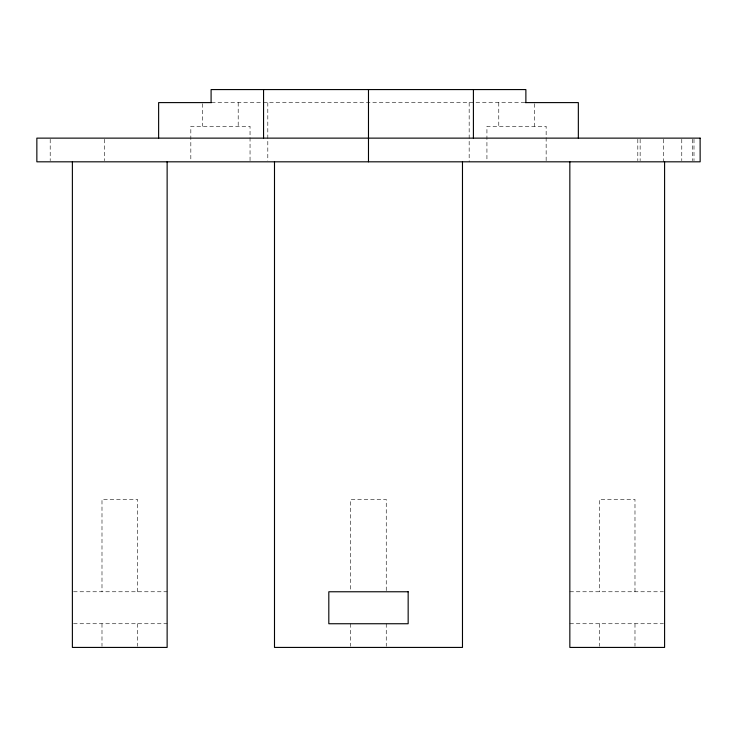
<?xml version="1.0" encoding="UTF-8"?>
<svg xmlns="http://www.w3.org/2000/svg" width="737" height="737" viewBox="0 0 737 737"><rect width="100%" height="100%" fill="white"/><g stroke="black" fill="none" stroke-linecap="round" stroke-linejoin="round"><path stroke-width="0.55" stroke-dasharray="3.69 2.76" d="M211.547 102.6L525.417 102.6M73.525 591.765L167.133 591.765M569.839 591.765L663.447 591.765M73.525 623.742L167.133 623.742M569.839 623.742L663.447 623.742M693.996 139.256L693.996 160.694M692.642 139.256L692.642 160.694M681.771 139.256L681.771 160.694M663.705 139.256L663.705 161.818M640.14 139.256L640.14 160.694M637.809 139.256L637.809 160.694M634.981 591.765L634.981 499.382L599.448 499.382L599.448 591.765M634.981 623.742L634.981 646.303M599.448 623.742L599.448 646.303M546.145 160.675L546.145 126.285L486.927 126.285L486.927 160.675M534.307 103.724L534.307 126.285M498.774 102.6L498.774 126.285M469.165 102.6L469.165 161.818M386.252 590.623L386.252 499.382L350.72 499.382L350.72 590.623M386.252 623.742L386.252 646.303M350.72 623.742L350.72 646.303M267.807 102.6L267.807 160.684M250.046 160.675L250.046 126.285L190.828 126.285L190.828 160.675M238.198 102.6L238.198 126.285M202.666 103.724L202.666 126.285M137.524 591.765L137.524 499.382L101.992 499.382L101.992 591.765M137.524 623.742L137.524 646.303M104.341 139.256L104.341 160.694M101.992 623.742L101.992 646.303M50.199 139.256L50.199 160.694"/><path stroke-width="1.11" d="M211.547 102.6L158.63 102.6L158.63 138.132M525.417 102.6L578.342 102.6L578.342 138.132M664.59 161.818L664.59 647.427L569.839 647.427L569.839 161.818M525.877 102.6L525.877 89.573L211.095 89.573L211.095 102.6M473.412 89.573L473.412 138.132M462.477 161.818L462.477 647.427L274.496 647.427L274.496 161.818M368.482 89.573L368.482 161.818M263.56 89.573L263.56 138.132M167.133 161.818L167.133 647.427L72.383 647.427L72.383 161.818M700.15 138.132L36.85 138.132L36.85 161.818L700.15 161.818L700.122 138.132M408.16 591.765L328.813 591.765L328.813 623.742L408.16 623.742L408.16 591.765"/></g></svg>
